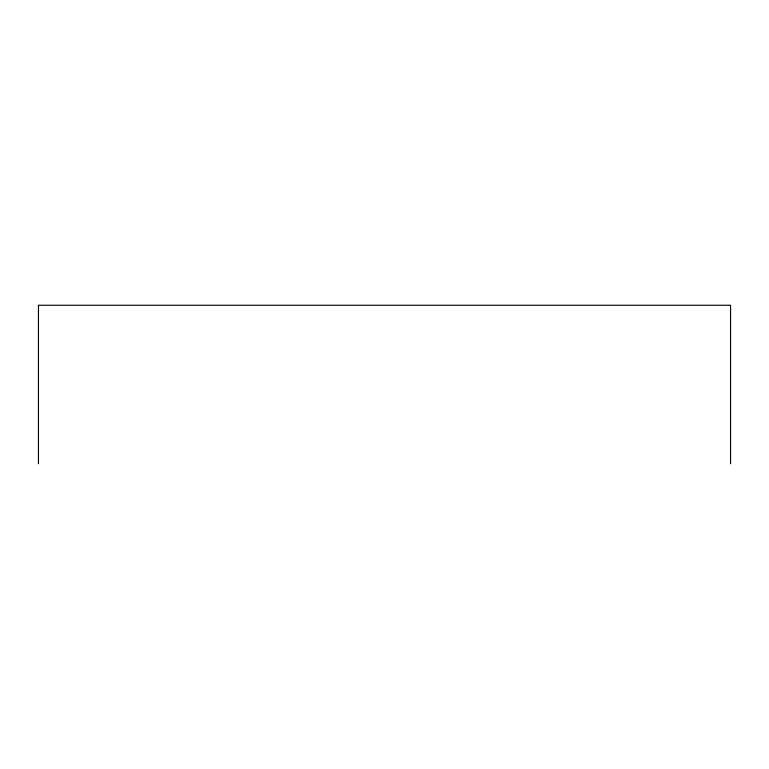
<?xml version="1.0" encoding="UTF-8"?>
<svg xmlns="http://www.w3.org/2000/svg" width="769" height="769" viewBox="0 0 769 769"><rect width="100%" height="100%" fill="white"/><g stroke="black" fill="none" stroke-linecap="round" stroke-linejoin="round"><path stroke-width="1.15" d="M730.55 463.745L730.55 305.255L38.45 305.255L38.45 463.745"/></g></svg>
